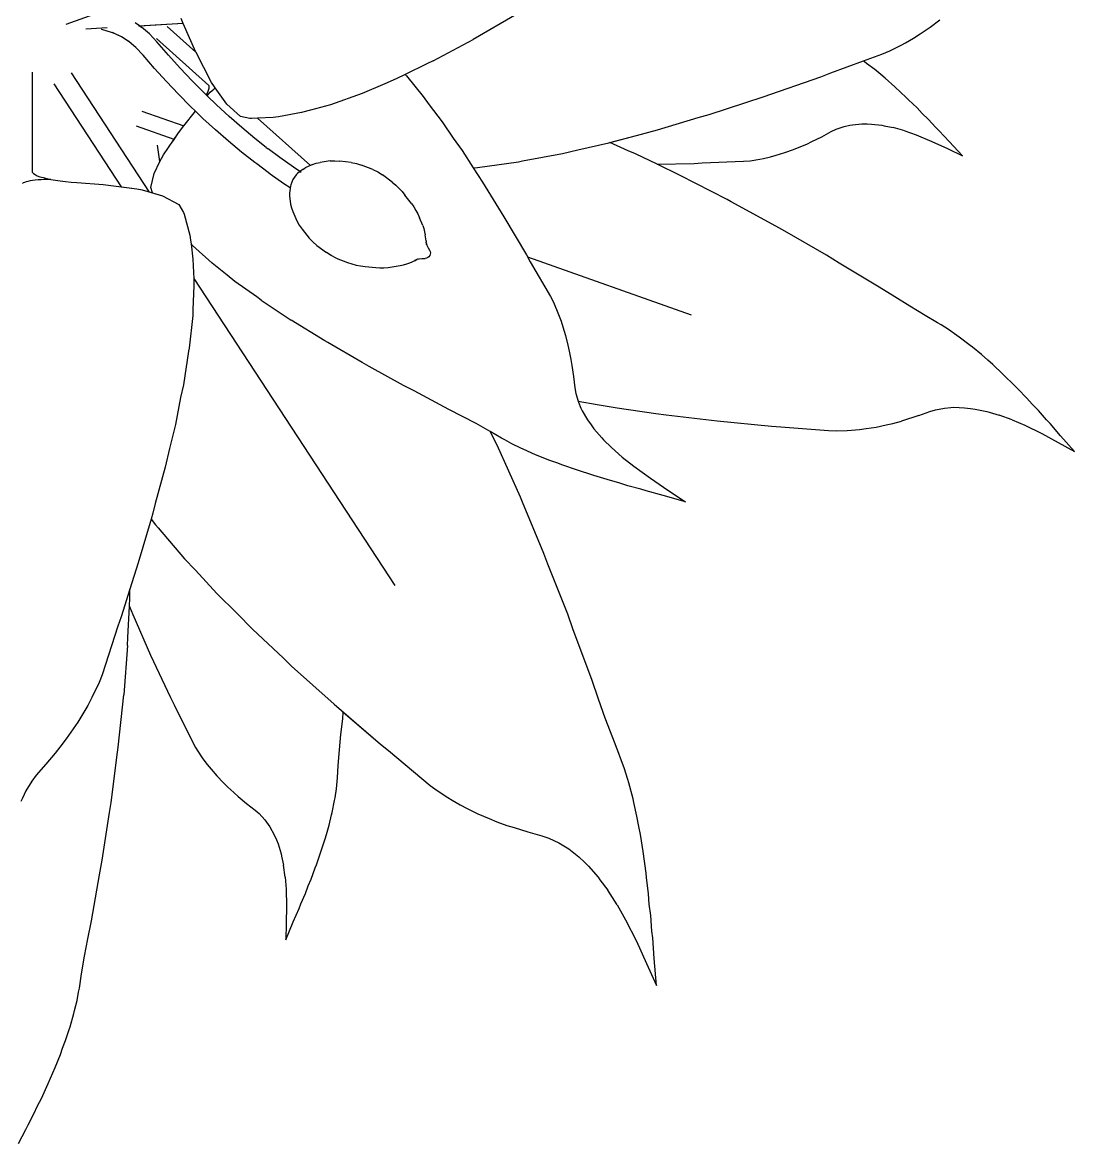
# Model space of a CAD drawing. Header units: metres. Extents: x 244.4 to 340.3, y -4.1 to 64.3.
# Drawn here: x 244.9984 to 245.3654, y 35.4286 to 35.82 of the extents above; entities that cross this region are included whole.
import ezdxf

# ---------------------------------------------------------------- set-up
doc = ezdxf.new("R2010")
doc.units = ezdxf.units.M
doc.layers.add('Edges', color=7, linetype='Continuous')

msp = doc.modelspace()

# ---------------------------------------------------------------- linework, layer by layer
at = {"layer": 'Edges'}
for p, q in [((245.01369, 35.81942), (245.04681, 35.83131)), ((245.17085, 35.82282), (245.15566, 35.81406)), ((245.03919, 35.81882), (245.0377, 35.81978)), ((245.05448, 35.81957), (245.03891, 35.8187)), ((245.05448, 35.81957), (245.03932, 35.81872)), ((245.05448, 35.81957), (245.0537, 35.82132)), ((245.0589, 35.80961), (245.05448, 35.81957)), ((245.31499, 35.8183), (245.31846, 35.82094)), ((245.02791, 35.81809), (245.02046, 35.81767)), ((245.02586, 35.81757), (245.02713, 35.81731)), ((245.02713, 35.81731), (245.02973, 35.81647)), ((245.03291, 35.81495), (245.02973, 35.81647)), ((245.03291, 35.81495), (245.03003, 35.81633)), ((245.03052, 35.81616), (245.03003, 35.81633)), ((245.03919, 35.81882), (245.03987, 35.81831)), ((245.04268, 35.81596), (245.03987, 35.81831)), ((245.04525, 35.81324), (245.04268, 35.81596)), ((245.0589, 35.80961), (245.04892, 35.81856)), ((245.30928, 35.81453), (245.31157, 35.81603)), ((245.31157, 35.81603), (245.31499, 35.8183)), ((245.03556, 35.81323), (245.03291, 35.81495)), ((245.03556, 35.81323), (245.0352, 35.81354)), ((245.03794, 35.81125), (245.03556, 35.81323)), ((245.03588, 35.81303), (245.03556, 35.81323)), ((245.04048, 35.80856), (245.03794, 35.81125)), ((245.04519, 35.8144), (245.06343, 35.79801)), ((245.04928, 35.80857), (245.04525, 35.81324)), ((245.14171, 35.80657), (245.15566, 35.81406)), ((245.30093, 35.81005), (245.3049, 35.81207)), ((245.3049, 35.81207), (245.30646, 35.81288)), ((245.30646, 35.81288), (245.30928, 35.81453)), ((245.0445, 35.8039), (245.04048, 35.80856)), ((245.05338, 35.80404), (245.04928, 35.80857)), ((245.05895, 35.80949), (245.0589, 35.80961)), ((245.06436, 35.79902), (245.05895, 35.80949)), ((245.29174, 35.80654), (245.29815, 35.80889)), ((245.29815, 35.80889), (245.30093, 35.81005)), ((245.04861, 35.79936), (245.0445, 35.8039)), ((245.05754, 35.79963), (245.05338, 35.80404)), ((245.13947, 35.80551), (245.13195, 35.80183)), ((245.14171, 35.80657), (245.13947, 35.80551)), ((245.28036, 35.80236), (245.29174, 35.80654)), ((245.29218, 35.80622), (245.29174, 35.80654)), ((245.29287, 35.80567), (245.29218, 35.80622)), ((245.29577, 35.80349), (245.29287, 35.80567)), ((245.29778, 35.80177), (245.29577, 35.80349)), ((245.0019, 35.76761), (245.0019, 35.80266)), ((245.01534, 35.80241), (245.04263, 35.76076)), ((245.05279, 35.79494), (245.04861, 35.79936)), ((245.06179, 35.79535), (245.05754, 35.79963)), ((245.12879, 35.80028), (245.12478, 35.79859)), ((245.13195, 35.80183), (245.12879, 35.80028)), ((245.13195, 35.80183), (245.13232, 35.80136)), ((245.13232, 35.80136), (245.13821, 35.79415)), ((245.2568, 35.79401), (245.27695, 35.80103)), ((245.27695, 35.80103), (245.28036, 35.80236)), ((245.29937, 35.80051), (245.29778, 35.80177)), ((245.30266, 35.79755), (245.29937, 35.80051)), ((245.03292, 35.76261), (245.00941, 35.79853)), ((245.06259, 35.79484), (245.063, 35.79566)), ((245.063, 35.79566), (245.0633, 35.79639)), ((245.06328, 35.79497), (245.06391, 35.79561)), ((245.0633, 35.79639), (245.06349, 35.797)), ((245.06343, 35.79801), (245.06348, 35.79791)), ((245.06356, 35.79751), (245.06348, 35.79791)), ((245.06349, 35.797), (245.06356, 35.79751)), ((245.06391, 35.79561), (245.06453, 35.7962)), ((245.06536, 35.79745), (245.06436, 35.79902)), ((245.06453, 35.7962), (245.06511, 35.79673)), ((245.06511, 35.79673), (245.06559, 35.79713)), ((245.06559, 35.79713), (245.06536, 35.79745)), ((245.06972, 35.79141), (245.06559, 35.79713)), ((245.12478, 35.79859), (245.11685, 35.79519)), ((245.3067, 35.79383), (245.30266, 35.79755)), ((245.05704, 35.79065), (245.05279, 35.79494)), ((245.0625, 35.79467), (245.06179, 35.79535)), ((245.0625, 35.79467), (245.06259, 35.79484)), ((245.06277, 35.79441), (245.0625, 35.79467)), ((245.06277, 35.79441), (245.06328, 35.79497)), ((245.06611, 35.7912), (245.06277, 35.79441)), ((245.11685, 35.79519), (245.10585, 35.79126)), ((245.13821, 35.79415), (245.14032, 35.79122)), ((245.2379, 35.78782), (245.2568, 35.79401)), ((245.30749, 35.79301), (245.3067, 35.79383)), ((245.31049, 35.79015), (245.30749, 35.79301)), ((245.04008, 35.78906), (245.0547, 35.78386)), ((245.0547, 35.78386), (245.05872, 35.78904)), ((245.05872, 35.78904), (245.05704, 35.79065)), ((245.05872, 35.78904), (245.05879, 35.78914)), ((245.06137, 35.78648), (245.05872, 35.78904)), ((245.0705, 35.78717), (245.06611, 35.7912)), ((245.07447, 35.78712), (245.06972, 35.79141)), ((245.09576, 35.7885), (245.08769, 35.78706)), ((245.09887, 35.78933), (245.09576, 35.7885)), ((245.10585, 35.79126), (245.09887, 35.78933)), ((245.14032, 35.79122), (245.14485, 35.78524)), ((245.23412, 35.78674), (245.2379, 35.78782)), ((245.31226, 35.78823), (245.31049, 35.79015)), ((245.31431, 35.78626), (245.31226, 35.78823)), ((245.05126, 35.77915), (245.0382, 35.7838)), ((245.05284, 35.78145), (245.0547, 35.78386)), ((245.06578, 35.78244), (245.06137, 35.78648)), ((245.07497, 35.78327), (245.0705, 35.78717)), ((245.07768, 35.7865), (245.07447, 35.78712)), ((245.07824, 35.78644), (245.07768, 35.7865)), ((245.08041, 35.78656), (245.07824, 35.78644)), ((245.08588, 35.78685), (245.08041, 35.78656)), ((245.08041, 35.78656), (245.09885, 35.77001)), ((245.08769, 35.78706), (245.08588, 35.78685)), ((245.14485, 35.78524), (245.14865, 35.77962)), ((245.21995, 35.78246), (245.23412, 35.78674)), ((245.28501, 35.78366), (245.28702, 35.78411)), ((245.28702, 35.78411), (245.28795, 35.78428)), ((245.28795, 35.78428), (245.29117, 35.78456)), ((245.29117, 35.78456), (245.2931, 35.78454)), ((245.2931, 35.78454), (245.29458, 35.78449)), ((245.29458, 35.78449), (245.2982, 35.78407)), ((245.2982, 35.78407), (245.29896, 35.78392)), ((245.29896, 35.78392), (245.30212, 35.78327)), ((245.31699, 35.78333), (245.31431, 35.78626)), ((245.04759, 35.77379), (245.05284, 35.78145)), ((245.05126, 35.77915), (245.05284, 35.78145)), ((245.07026, 35.77853), (245.06578, 35.78244)), ((245.07951, 35.7795), (245.07497, 35.78327)), ((245.20291, 35.77793), (245.21255, 35.78056)), ((245.2033, 35.77803), (245.21255, 35.78056)), ((245.21255, 35.78056), (245.21995, 35.78246)), ((245.2738, 35.77844), (245.27719, 35.78008)), ((245.27719, 35.78008), (245.28054, 35.78193)), ((245.28054, 35.78193), (245.28226, 35.78273)), ((245.28226, 35.78273), (245.28501, 35.78366)), ((245.30623, 35.78211), (245.30212, 35.78327)), ((245.30623, 35.78211), (245.31021, 35.78069)), ((245.31021, 35.78069), (245.31567, 35.77845)), ((245.31818, 35.78218), (245.31699, 35.78333)), ((245.32167, 35.77837), (245.31818, 35.78218)), ((245.04635, 35.77142), (245.04549, 35.77714)), ((245.05039, 35.77788), (245.05126, 35.77915)), ((245.07482, 35.77475), (245.07026, 35.77853)), ((245.08345, 35.77636), (245.07951, 35.7795)), ((245.08345, 35.77636), (245.08413, 35.77585)), ((245.08814, 35.77284), (245.08413, 35.77585)), ((245.14865, 35.77962), (245.15173, 35.77528)), ((245.19209, 35.7755), (245.20291, 35.77793)), ((245.20971, 35.7752), (245.2033, 35.77803)), ((245.26738, 35.77568), (245.26939, 35.77643)), ((245.26939, 35.77643), (245.27198, 35.77754)), ((245.27198, 35.77754), (245.2738, 35.77844)), ((245.31567, 35.77845), (245.32103, 35.77599)), ((245.32103, 35.77599), (245.32631, 35.77345)), ((245.32631, 35.77345), (245.32167, 35.77837)), ((245.04635, 35.77142), (245.04688, 35.77252)), ((245.04688, 35.77252), (245.04759, 35.77379)), ((245.07944, 35.77109), (245.07482, 35.77475)), ((245.0929, 35.76944), (245.08814, 35.77284)), ((245.15173, 35.77528), (245.15563, 35.76921)), ((245.17278, 35.77163), (245.18675, 35.77423)), ((245.18675, 35.77423), (245.19209, 35.7755)), ((245.2122, 35.77411), (245.20971, 35.7752)), ((245.21975, 35.77049), (245.2122, 35.77411)), ((245.25222, 35.77172), (245.25558, 35.77227)), ((245.25558, 35.77227), (245.25689, 35.7725)), ((245.25689, 35.7725), (245.25931, 35.77306)), ((245.25931, 35.77306), (245.26131, 35.77364)), ((245.26131, 35.77364), (245.26429, 35.77452)), ((245.26429, 35.77452), (245.26738, 35.77568)), ((245.04432, 35.76723), (245.04635, 35.77142)), ((245.08012, 35.77058), (245.07944, 35.77109)), ((245.08415, 35.76756), (245.08012, 35.77058)), ((245.09519, 35.7679), (245.0929, 35.76944)), ((245.09617, 35.76869), (245.09519, 35.7679)), ((245.09617, 35.76869), (245.09698, 35.76918)), ((245.09962, 35.77036), (245.09698, 35.76918)), ((245.09962, 35.77036), (245.09885, 35.77001)), ((245.09893, 35.76993), (245.09885, 35.77001)), ((245.09962, 35.77036), (245.1009, 35.77081)), ((245.1009, 35.77081), (245.10224, 35.77106)), ((245.10575, 35.77162), (245.10224, 35.77106)), ((245.10575, 35.77162), (245.10741, 35.7717)), ((245.10741, 35.7717), (245.10909, 35.77155)), ((245.11306, 35.77113), (245.10909, 35.77155)), ((245.11306, 35.77113), (245.11489, 35.77075)), ((245.11489, 35.77075), (245.11667, 35.77016)), ((245.1206, 35.76862), (245.11667, 35.77016)), ((245.1206, 35.76862), (245.12236, 35.7678)), ((245.15563, 35.76921), (245.15718, 35.76934)), ((245.15563, 35.76921), (245.15731, 35.76659)), ((245.15718, 35.76934), (245.17145, 35.77136)), ((245.17145, 35.77136), (245.17278, 35.77163)), ((245.21975, 35.77049), (245.2327, 35.77077)), ((245.22786, 35.7666), (245.21975, 35.77049)), ((245.2327, 35.77077), (245.23551, 35.77094)), ((245.23551, 35.77094), (245.24993, 35.77152)), ((245.24993, 35.77152), (245.25222, 35.77172)), ((244.99909, 35.76415), (244.99866, 35.76396)), ((244.99963, 35.76433), (244.99909, 35.76415)), ((245.00029, 35.76449), (244.99963, 35.76433)), ((245.00105, 35.76464), (245.00029, 35.76449)), ((245.0019, 35.76478), (245.00105, 35.76464)), ((245.00221, 35.76728), (245.0019, 35.76761)), ((245.00283, 35.7649), (245.0019, 35.76478)), ((245.00227, 35.76722), (245.00221, 35.76728)), ((245.00227, 35.76722), (245.00283, 35.76685)), ((245.00283, 35.76685), (245.00357, 35.76649)), ((245.00384, 35.765), (245.00283, 35.7649)), ((245.00357, 35.76649), (245.0045, 35.76614)), ((245.0049, 35.76508), (245.00384, 35.765)), ((245.0045, 35.76614), (245.00561, 35.76581)), ((245.00601, 35.76514), (245.0049, 35.76508)), ((245.00561, 35.76581), (245.00688, 35.76549)), ((245.00715, 35.76518), (245.00601, 35.76514)), ((245.00688, 35.76549), (245.0083, 35.7652)), ((245.0083, 35.7652), (245.00715, 35.76518)), ((245.0083, 35.7652), (245.00988, 35.76492)), ((245.00988, 35.76492), (245.01158, 35.76468)), ((245.01158, 35.76468), (245.0134, 35.76445)), ((245.0134, 35.76445), (245.01533, 35.76426)), ((245.01533, 35.76426), (245.01735, 35.7641)), ((245.01735, 35.7641), (245.0266, 35.76344)), ((245.04312, 35.76235), (245.04432, 35.76723)), ((245.08483, 35.76705), (245.08415, 35.76756)), ((245.0896, 35.76365), (245.08483, 35.76705)), ((245.09273, 35.76515), (245.09199, 35.76329)), ((245.09392, 35.76676), (245.09273, 35.76515)), ((245.09392, 35.76676), (245.09424, 35.76713)), ((245.09519, 35.7679), (245.09424, 35.76713)), ((245.09561, 35.76762), (245.09519, 35.7679)), ((245.12236, 35.7678), (245.12402, 35.7668)), ((245.12741, 35.76426), (245.12402, 35.7668)), ((245.12741, 35.76426), (245.12861, 35.76322)), ((245.15731, 35.76659), (245.15888, 35.76427)), ((245.15888, 35.76427), (245.16632, 35.75217)), ((245.24421, 35.75818), (245.22786, 35.7666)), ((244.99866, 35.76396), (244.99835, 35.76377)), ((245.0266, 35.76344), (245.03829, 35.7619)), ((245.03292, 35.76261), (245.03829, 35.7619)), ((245.03829, 35.7619), (245.0401, 35.76149)), ((245.0401, 35.76149), (245.04726, 35.75943)), ((245.04371, 35.76045), (245.04312, 35.76235)), ((245.04371, 35.76045), (245.04726, 35.75943)), ((245.09176, 35.76219), (245.0896, 35.76365)), ((245.09184, 35.76282), (245.09153, 35.76036)), ((245.09153, 35.76036), (245.09155, 35.75941)), ((245.09184, 35.76282), (245.09176, 35.76219)), ((245.09188, 35.76211), (245.09176, 35.76219)), ((245.09199, 35.76329), (245.09184, 35.76282)), ((245.12861, 35.76322), (245.12974, 35.76211)), ((245.12974, 35.76211), (245.1308, 35.76094)), ((245.1308, 35.76094), (245.13179, 35.7597)), ((245.04726, 35.75943), (245.0529, 35.75642)), ((245.0529, 35.75642), (245.05458, 35.7536)), ((245.09155, 35.75941), (245.09193, 35.75655)), ((245.09193, 35.75655), (245.09222, 35.75522)), ((245.13411, 35.75673), (245.13179, 35.7597)), ((245.13411, 35.75673), (245.13492, 35.75557)), ((245.24566, 35.75737), (245.24421, 35.75818)), ((245.26121, 35.74888), (245.24566, 35.75737)), ((245.05458, 35.7536), (245.05482, 35.7531)), ((245.05482, 35.7531), (245.05674, 35.74577)), ((245.09222, 35.75522), (245.09272, 35.75395)), ((245.09272, 35.75395), (245.09409, 35.75067)), ((245.13492, 35.75557), (245.13566, 35.75437)), ((245.13566, 35.75437), (245.13631, 35.75312)), ((245.13631, 35.75312), (245.13689, 35.75183)), ((245.09409, 35.75067), (245.0949, 35.74922)), ((245.0949, 35.74922), (245.09591, 35.74787)), ((245.13801, 35.74913), (245.13689, 35.75183)), ((245.13801, 35.74913), (245.1384, 35.74805)), ((245.16632, 35.75217), (245.17427, 35.7388)), ((245.26429, 35.74707), (245.26121, 35.74888)), ((245.05674, 35.74577), (245.05701, 35.744)), ((245.09591, 35.74787), (245.09836, 35.74472)), ((245.09836, 35.74472), (245.09965, 35.74336)), ((245.1384, 35.74805), (245.13869, 35.74694)), ((245.13869, 35.74694), (245.13889, 35.74582)), ((245.13917, 35.7438), (245.13889, 35.74582)), ((245.27889, 35.73869), (245.26429, 35.74707)), ((245.05701, 35.744), (245.05719, 35.74267)), ((245.05771, 35.74213), (245.05719, 35.74267)), ((245.05719, 35.74267), (245.05788, 35.7374)), ((245.06453, 35.73597), (245.05771, 35.74213)), ((245.09965, 35.74336), (245.10109, 35.74216)), ((245.10109, 35.74216), (245.10447, 35.73963)), ((245.13909, 35.74385), (245.13917, 35.74323)), ((245.13917, 35.7438), (245.13921, 35.74323)), ((245.13925, 35.74305), (245.13917, 35.74323)), ((245.13925, 35.74305), (245.13923, 35.743)), ((245.13923, 35.743), (245.13928, 35.74242)), ((245.13923, 35.743), (245.13948, 35.74227)), ((245.13948, 35.74227), (245.13979, 35.7415)), ((245.13948, 35.74227), (245.13992, 35.74135)), ((245.13992, 35.74135), (245.14044, 35.74048)), ((245.05788, 35.7374), (245.05806, 35.73271)), ((245.10609, 35.73857), (245.10447, 35.73963)), ((245.10782, 35.73769), (245.10609, 35.73857)), ((245.10782, 35.73769), (245.11176, 35.73614)), ((245.13349, 35.7361), (245.13534, 35.73693)), ((245.13526, 35.73697), (245.13585, 35.73719)), ((245.13534, 35.73693), (245.13585, 35.73719)), ((245.13585, 35.73719), (245.13603, 35.73726)), ((245.13603, 35.73726), (245.13606, 35.7373)), ((245.13606, 35.7373), (245.13658, 35.73756)), ((245.13606, 35.7373), (245.13683, 35.73749)), ((245.13683, 35.73749), (245.13758, 35.73761)), ((245.13683, 35.73749), (245.13783, 35.73758)), ((245.13783, 35.73758), (245.13883, 35.7376)), ((245.13931, 35.73768), (245.13883, 35.7376)), ((245.13976, 35.73788), (245.13931, 35.73768)), ((245.14015, 35.73819), (245.13976, 35.73788)), ((245.14045, 35.73859), (245.14015, 35.73819)), ((245.14044, 35.74048), (245.14063, 35.74003)), ((245.14063, 35.73905), (245.14045, 35.73859)), ((245.14063, 35.74003), (245.14069, 35.73954)), ((245.14069, 35.73954), (245.14063, 35.73905)), ((245.17427, 35.7388), (245.17461, 35.73819)), ((245.17427, 35.7388), (245.17555, 35.73646)), ((245.17461, 35.73819), (245.23161, 35.71789)), ((245.28331, 35.73598), (245.27889, 35.73869)), ((245.06985, 35.73175), (245.06453, 35.73597)), ((245.11176, 35.73614), (245.11328, 35.73567)), ((245.11328, 35.73567), (245.11481, 35.7353)), ((245.11481, 35.7353), (245.11637, 35.73501)), ((245.11637, 35.73501), (245.11794, 35.73482)), ((245.11794, 35.73482), (245.12169, 35.73442)), ((245.12169, 35.73442), (245.1231, 35.73434)), ((245.1231, 35.73434), (245.12451, 35.73434)), ((245.12451, 35.73434), (245.12592, 35.73445)), ((245.12592, 35.73445), (245.12732, 35.73464)), ((245.12732, 35.73464), (245.1302, 35.7351)), ((245.1302, 35.7351), (245.13133, 35.73535)), ((245.13133, 35.73535), (245.13242, 35.73568)), ((245.13242, 35.73568), (245.13349, 35.7361)), ((245.17555, 35.73646), (245.1826, 35.72429)), ((245.2973, 35.72759), (245.28331, 35.73598)), ((245.05806, 35.73271), (245.05814, 35.73055)), ((245.05814, 35.73055), (245.05822, 35.72807)), ((245.05814, 35.73055), (245.12824, 35.62342)), ((245.07252, 35.7296), (245.06985, 35.73175)), ((245.08013, 35.72414), (245.07252, 35.7296)), ((245.05822, 35.72807), (245.05786, 35.71977)), ((245.3027, 35.72415), (245.2973, 35.72759)), ((245.0817, 35.72299), (245.08013, 35.72414)), ((245.0817, 35.72299), (245.0921, 35.71611)), ((245.1826, 35.72429), (245.18363, 35.7223)), ((245.18363, 35.7223), (245.18544, 35.71802)), ((245.30794, 35.72091), (245.3027, 35.72415)), ((245.05779, 35.71774), (245.05656, 35.70627)), ((245.05786, 35.71977), (245.05779, 35.71774)), ((245.18544, 35.71802), (245.18629, 35.71568)), ((245.31333, 35.71767), (245.30794, 35.72091)), ((245.31764, 35.71516), (245.31333, 35.71767)), ((245.10385, 35.70885), (245.0921, 35.71611)), ((245.18629, 35.71568), (245.18689, 35.71369)), ((245.18689, 35.71369), (245.18782, 35.71065)), ((245.31886, 35.71439), (245.31764, 35.71516)), ((245.32142, 35.7128), (245.31886, 35.71439)), ((245.18782, 35.71065), (245.1886, 35.70737)), ((245.32436, 35.71073), (245.32142, 35.7128)), ((245.32519, 35.71017), (245.32436, 35.71073)), ((245.32903, 35.70726), (245.32519, 35.71017)), ((245.05656, 35.70627), (245.05637, 35.70519)), ((245.10495, 35.70824), (245.10385, 35.70885)), ((245.11691, 35.70124), (245.10495, 35.70824)), ((245.1886, 35.70737), (245.18913, 35.70521)), ((245.32978, 35.70661), (245.32903, 35.70726)), ((245.33294, 35.70406), (245.32978, 35.70661)), ((245.05637, 35.70519), (245.05455, 35.6935)), ((245.18913, 35.70521), (245.18969, 35.70235)), ((245.18969, 35.70235), (245.19, 35.70028)), ((245.33513, 35.70208), (245.33294, 35.70406)), ((245.33685, 35.70062), (245.33513, 35.70208)), ((245.11938, 35.69992), (245.11691, 35.70124)), ((245.1313, 35.69325), (245.11938, 35.69992)), ((245.19, 35.70028), (245.19063, 35.69638)), ((245.3404, 35.69725), (245.33685, 35.70062)), ((245.19063, 35.69638), (245.19107, 35.69242)), ((245.34473, 35.69302), (245.3404, 35.69725)), ((245.05455, 35.6935), (245.05358, 35.68903)), ((245.13506, 35.69133), (245.1313, 35.69325)), ((245.14709, 35.68484), (245.13506, 35.69133)), ((245.19107, 35.69242), (245.19145, 35.69042)), ((245.19145, 35.69042), (245.19227, 35.68775)), ((245.34557, 35.69209), (245.34473, 35.69302)), ((245.34877, 35.68886), (245.34557, 35.69209)), ((245.05358, 35.68903), (245.05176, 35.67967)), ((245.19227, 35.68775), (245.19893, 35.68663)), ((245.19227, 35.68775), (245.19236, 35.68744)), ((245.19236, 35.68744), (245.19322, 35.68538)), ((245.19893, 35.68663), (245.20587, 35.6854)), ((245.35065, 35.68672), (245.34877, 35.68886)), ((245.35282, 35.6845), (245.35065, 35.68672)), ((245.15191, 35.68244), (245.14709, 35.68484)), ((245.15662, 35.67996), (245.15191, 35.68244)), ((245.19322, 35.68538), (245.19367, 35.68442)), ((245.19367, 35.68442), (245.19549, 35.6813)), ((245.20587, 35.6854), (245.21936, 35.68351)), ((245.21936, 35.68351), (245.22289, 35.68297)), ((245.22289, 35.68297), (245.24077, 35.68089)), ((245.31104, 35.68272), (245.30503, 35.6808)), ((245.31104, 35.68272), (245.3149, 35.68416)), ((245.3149, 35.68416), (245.31688, 35.68476)), ((245.31688, 35.68476), (245.32001, 35.68536)), ((245.32001, 35.68536), (245.32229, 35.68556)), ((245.32229, 35.68556), (245.32335, 35.68563)), ((245.32335, 35.68563), (245.32697, 35.68551)), ((245.32697, 35.68551), (245.32914, 35.68526)), ((245.32914, 35.68526), (245.33079, 35.68504)), ((245.33079, 35.68504), (245.33482, 35.68418)), ((245.33482, 35.68418), (245.33566, 35.68394)), ((245.33566, 35.68394), (245.33915, 35.68291)), ((245.34367, 35.68125), (245.33915, 35.68291)), ((245.35565, 35.68123), (245.35282, 35.6845)), ((245.05176, 35.67967), (245.04968, 35.67131)), ((245.16154, 35.67721), (245.15662, 35.67996)), ((245.19549, 35.6813), (245.19674, 35.67952)), ((245.19674, 35.67952), (245.19775, 35.67815)), ((245.19775, 35.67815), (245.2005, 35.67496)), ((245.24077, 35.68089), (245.25972, 35.67907)), ((245.25972, 35.67907), (245.26297, 35.67886)), ((245.26297, 35.67886), (245.27959, 35.67756)), ((245.29042, 35.67789), (245.29273, 35.67821)), ((245.29273, 35.67821), (245.29616, 35.67873)), ((245.29616, 35.67873), (245.29974, 35.67949)), ((245.29974, 35.67949), (245.30205, 35.68)), ((245.30205, 35.68), (245.30503, 35.6808)), ((245.34367, 35.68125), (245.34803, 35.67936)), ((245.34803, 35.67936), (245.35395, 35.67647)), ((245.35691, 35.67994), (245.35565, 35.68123)), ((245.36056, 35.6757), (245.35691, 35.67994)), ((245.16159, 35.67718), (245.16154, 35.67721)), ((245.16394, 35.67237), (245.16159, 35.67718)), ((245.16549, 35.6749), (245.16159, 35.67718)), ((245.16666, 35.67428), (245.16549, 35.6749)), ((245.16915, 35.67289), (245.16666, 35.67428)), ((245.2005, 35.67496), (245.20112, 35.67432)), ((245.20112, 35.67432), (245.20382, 35.67163)), ((245.27959, 35.67756), (245.28223, 35.67746)), ((245.28223, 35.67746), (245.28612, 35.67757)), ((245.28612, 35.67757), (245.28762, 35.67764)), ((245.28762, 35.67764), (245.29042, 35.67789)), ((245.35395, 35.67647), (245.35974, 35.67338)), ((245.36541, 35.67023), (245.36056, 35.6757)), ((245.04968, 35.67131), (245.04819, 35.66472)), ((245.1721, 35.65424), (245.16394, 35.67237)), ((245.17223, 35.67142), (245.16915, 35.67289)), ((245.1731, 35.67098), (245.17223, 35.67142)), ((245.1774, 35.66909), (245.1731, 35.67098)), ((245.20764, 35.66827), (245.20382, 35.67163)), ((245.35974, 35.67338), (245.36541, 35.67023)), ((245.1783, 35.66875), (245.1774, 35.66909)), ((245.18204, 35.6672), (245.1783, 35.66875)), ((245.18482, 35.66623), (245.18204, 35.6672)), ((245.20764, 35.66827), (245.21163, 35.66511)), ((245.04819, 35.66472), (245.04471, 35.65208)), ((245.18695, 35.66539), (245.18482, 35.66623)), ((245.19169, 35.66381), (245.18695, 35.66539)), ((245.19767, 35.66185), (245.19169, 35.66381)), ((245.21163, 35.66511), (245.21748, 35.66086)), ((245.19892, 35.66152), (245.19767, 35.66185)), ((245.20351, 35.66005), (245.19892, 35.66152)), ((245.20642, 35.6593), (245.20351, 35.66005)), ((245.20961, 35.65827), (245.20642, 35.6593)), ((245.21748, 35.66086), (245.22355, 35.65671)), ((245.2141, 35.6571), (245.20961, 35.65827)), ((245.21599, 35.65647), (245.2141, 35.6571)), ((245.22191, 35.65488), (245.21599, 35.65647)), ((245.22974, 35.65259), (245.22191, 35.65488)), ((245.22355, 35.65671), (245.22974, 35.65259)), ((245.04471, 35.65208), (245.04384, 35.64863)), ((245.17277, 35.65256), (245.1721, 35.65424)), ((245.18031, 35.6346), (245.17277, 35.65256)), ((245.04384, 35.64863), (245.04324, 35.64661)), ((245.04324, 35.64661), (245.03872, 35.63133)), ((245.04324, 35.64661), (245.0448, 35.64462)), ((245.0448, 35.64462), (245.0457, 35.6436)), ((245.0457, 35.6436), (245.05494, 35.6328)), ((245.03872, 35.63133), (245.03586, 35.62217)), ((245.05494, 35.6328), (245.05871, 35.62881)), ((245.18169, 35.63092), (245.18031, 35.6346)), ((245.05871, 35.62881), (245.06622, 35.62066)), ((245.18859, 35.61343), (245.18169, 35.63092)), ((245.03586, 35.62217), (245.03283, 35.61248)), ((245.03583, 35.61901), (245.03586, 35.62217)), ((245.06622, 35.62066), (245.07332, 35.61362)), ((245.03519, 35.60527), (245.0357, 35.61624)), ((245.0357, 35.61624), (245.03583, 35.61901)), ((245.0357, 35.61624), (245.03575, 35.61611)), ((245.03575, 35.61611), (245.03687, 35.61328)), ((245.03283, 35.61248), (245.03169, 35.60928)), ((245.03687, 35.61328), (245.04308, 35.59918)), ((245.07332, 35.61362), (245.07866, 35.60817)), ((245.19053, 35.60797), (245.18859, 35.61343)), ((245.03169, 35.60928), (245.02617, 35.5923)), ((245.07866, 35.60817), (245.08946, 35.59804)), ((245.19699, 35.59066), (245.19053, 35.60797)), ((245.03508, 35.60255), (245.03519, 35.60527)), ((245.03508, 35.60255), (245.03373, 35.58524)), ((245.04308, 35.59918), (245.05002, 35.58434)), ((245.08946, 35.59804), (245.09228, 35.5953)), ((245.02617, 35.5923), (245.02516, 35.58963)), ((245.09228, 35.5953), (245.10709, 35.58203)), ((245.02516, 35.58963), (245.02265, 35.58429)), ((245.19932, 35.58378), (245.19699, 35.59066)), ((245.02265, 35.58429), (245.02116, 35.5815)), ((245.0318, 35.56696), (245.03373, 35.58524)), ((245.05002, 35.58434), (245.0513, 35.58183)), ((245.02116, 35.5815), (245.01979, 35.57925)), ((245.0513, 35.58183), (245.05766, 35.56888)), ((245.10709, 35.58203), (245.12325, 35.56809)), ((245.2017, 35.57713), (245.19932, 35.58378)), ((245.01979, 35.57925), (245.01771, 35.57579)), ((245.10951, 35.5714), (245.11013, 35.57689)), ((245.11013, 35.57689), (245.11031, 35.57924)), ((245.11031, 35.57924), (245.12325, 35.56809)), ((245.20431, 35.57028), (245.2017, 35.57713)), ((245.01771, 35.57579), (245.01526, 35.57228)), ((245.01367, 35.56994), (245.01145, 35.56698)), ((245.01526, 35.57228), (245.01367, 35.56994)), ((245.05766, 35.56888), (245.05876, 35.56686)), ((245.109, 35.5661), (245.10951, 35.5714)), ((245.20649, 35.56483), (245.20431, 35.57028)), ((245.00975, 35.56494), (245.0066, 35.56103)), ((245.01145, 35.56698), (245.00975, 35.56494)), ((245.02928, 35.54774), (245.03157, 35.5653)), ((245.03157, 35.5653), (245.0318, 35.56696)), ((245.05876, 35.56686), (245.06062, 35.56401)), ((245.10857, 35.56064), (245.109, 35.5661)), ((245.12325, 35.56809), (245.1261, 35.5658)), ((245.1261, 35.5658), (245.14065, 35.55366)), ((245.20704, 35.56322), (245.20649, 35.56483)), ((245.0066, 35.56103), (245.00322, 35.55725)), ((245.06062, 35.56401), (245.06136, 35.56291)), ((245.06136, 35.56291), (245.06285, 35.56092)), ((245.06285, 35.56092), (245.06418, 35.55932)), ((245.1083, 35.5563), (245.10857, 35.56064)), ((245.20829, 35.55985), (245.20704, 35.56322)), ((245.00322, 35.55725), (245.00166, 35.5552)), ((245.06418, 35.55932), (245.0662, 35.55695)), ((245.0662, 35.55695), (245.0685, 35.55458)), ((245.20953, 35.55572), (245.20829, 35.55985)), ((245.00166, 35.5552), (244.99961, 35.55181)), ((245.0685, 35.55458), (245.07, 35.55305)), ((245.07, 35.55305), (245.07207, 35.55113)), ((245.10792, 35.55242), (245.10816, 35.55505)), ((245.10816, 35.55505), (245.1083, 35.5563)), ((245.14065, 35.55366), (245.14305, 35.55183)), ((245.20991, 35.55457), (245.20953, 35.55572)), ((245.21139, 35.54892), (245.20991, 35.55457)), ((244.9984, 35.54925), (244.99787, 35.54801)), ((244.99961, 35.55181), (244.9984, 35.54925)), ((245.07207, 35.55113), (245.07361, 35.54983)), ((245.07361, 35.54983), (245.07649, 35.54739)), ((245.1073, 35.54841), (245.10742, 35.54929)), ((245.10742, 35.54929), (245.10792, 35.55242)), ((245.14305, 35.55183), (245.14678, 35.5494)), ((245.14678, 35.5494), (245.14826, 35.54846)), ((245.21163, 35.54773), (245.21139, 35.54892)), ((245.02871, 35.54422), (245.02928, 35.54774)), ((245.07649, 35.54739), (245.07953, 35.54507)), ((245.07953, 35.54507), (245.08096, 35.54382)), ((245.10646, 35.54422), (245.1073, 35.54841)), ((245.14826, 35.54846), (245.1511, 35.54684)), ((245.1511, 35.54684), (245.15354, 35.54561)), ((245.15354, 35.54561), (245.15722, 35.54378)), ((245.21276, 35.54289), (245.21163, 35.54773)), ((245.02617, 35.52757), (245.02871, 35.54422)), ((245.08096, 35.54382), (245.08292, 35.54168)), ((245.08292, 35.54168), (245.08414, 35.54002)), ((245.1054, 35.53983), (245.10623, 35.54336)), ((245.10623, 35.54336), (245.10646, 35.54422)), ((245.15722, 35.54378), (245.16124, 35.5421)), ((245.16124, 35.5421), (245.16387, 35.541)), ((245.21337, 35.53932), (245.21276, 35.54289)), ((245.08414, 35.54002), (245.08467, 35.53923)), ((245.08467, 35.53923), (245.08622, 35.5364)), ((245.10413, 35.53534), (245.10464, 35.5373)), ((245.10464, 35.5373), (245.1054, 35.53983)), ((245.16387, 35.541), (245.16737, 35.53972)), ((245.16737, 35.53972), (245.16992, 35.53892)), ((245.16992, 35.53892), (245.17467, 35.5374)), ((245.17467, 35.5374), (245.17956, 35.53611)), ((245.21395, 35.53658), (245.21337, 35.53932)), ((245.08622, 35.5364), (245.08699, 35.53463)), ((245.08699, 35.53463), (245.08754, 35.53326)), ((245.08754, 35.53326), (245.08862, 35.52977)), ((245.10275, 35.53113), (245.10413, 35.53534)), ((245.17956, 35.53611), (245.18196, 35.53528)), ((245.18196, 35.53528), (245.18549, 35.53363)), ((245.18549, 35.53363), (245.18788, 35.5322)), ((245.21487, 35.53057), (245.21395, 35.53658)), ((245.08862, 35.52977), (245.08879, 35.52902)), ((245.10098, 35.52594), (245.10275, 35.53113)), ((245.18788, 35.5322), (245.18898, 35.53149)), ((245.18898, 35.53149), (245.19246, 35.52873)), ((245.21594, 35.52306), (245.21487, 35.53057)), ((245.02524, 35.52247), (245.02617, 35.52757)), ((245.08879, 35.52902), (245.08947, 35.52587)), ((245.09006, 35.52164), (245.08947, 35.52587)), ((245.10054, 35.52488), (245.10098, 35.52594)), ((245.19246, 35.52873), (245.1944, 35.5269)), ((245.1944, 35.5269), (245.19587, 35.52545)), ((245.19587, 35.52545), (245.19921, 35.52161)), ((245.02248, 35.50639), (245.02524, 35.52247)), ((245.09006, 35.52164), (245.09038, 35.51742)), ((245.09914, 35.52099), (245.10054, 35.52488)), ((245.19921, 35.52161), (245.19986, 35.52075)), ((245.21607, 35.5215), (245.21594, 35.52306)), ((245.21681, 35.51579), (245.21607, 35.5215)), ((245.09712, 35.51592), (245.0981, 35.51859)), ((245.0981, 35.51859), (245.09914, 35.52099)), ((245.19986, 35.52075), (245.20256, 35.51708)), ((245.09038, 35.51742), (245.09052, 35.51153)), ((245.09552, 35.51228), (245.09712, 35.51592)), ((245.20582, 35.512), (245.20256, 35.51708)), ((245.21706, 35.5122), (245.21681, 35.51579)), ((245.09052, 35.51153), (245.09043, 35.50563)), ((245.09287, 35.506), (245.09495, 35.51073)), ((245.09495, 35.51073), (245.09552, 35.51228)), ((245.20582, 35.512), (245.20876, 35.50676)), ((245.21756, 35.50826), (245.21706, 35.5122)), ((245.02122, 35.50011), (245.02248, 35.50639)), ((245.09024, 35.49977), (245.09287, 35.506)), ((245.20876, 35.50676), (245.21256, 35.49925)), ((245.21793, 35.50276), (245.21756, 35.50826)), ((245.09043, 35.50563), (245.09024, 35.49977)), ((245.21824, 35.50045), (245.21793, 35.50276)), ((245.02009, 35.49406), (245.02122, 35.50011)), ((245.21256, 35.49925), (245.21612, 35.49155)), ((245.21874, 35.49326), (245.21824, 35.50045)), ((245.01903, 35.48785), (245.02009, 35.49406)), ((245.21612, 35.49155), (245.21958, 35.4838)), ((245.21958, 35.4838), (245.21874, 35.49326)), ((245.01825, 35.48293), (245.01903, 35.48785)), ((245.01796, 35.48152), (245.01825, 35.48293)), ((245.01655, 35.47507), (245.01742, 35.47856)), ((245.01742, 35.47856), (245.01796, 35.48152)), ((245.01633, 35.47409), (245.01655, 35.47507)), ((245.015, 35.46945), (245.01633, 35.47409)), ((245.01343, 35.46465), (245.01467, 35.46852)), ((245.01467, 35.46852), (245.015, 35.46945)), ((245.01238, 35.4619), (245.01343, 35.46465)), ((245.00977, 35.45523), (245.01163, 35.45977)), ((245.01163, 35.45977), (245.01238, 35.4619)), ((245.0074, 35.44967), (245.00977, 35.45523)), ((245.00498, 35.4444), (245.00684, 35.44855)), ((245.00684, 35.44855), (245.0074, 35.44967)), ((245.00367, 35.44187), (245.00498, 35.4444)), ((245.00238, 35.43905), (245.00367, 35.44187)), ((245.00036, 35.43523), (245.00238, 35.43905)), ((244.99698, 35.42864), (244.99961, 35.43359)), ((244.99961, 35.43359), (245.00036, 35.43523))]:
    msp.add_line(p, q, dxfattribs=at)

doc.saveas('drawing.dxf')
